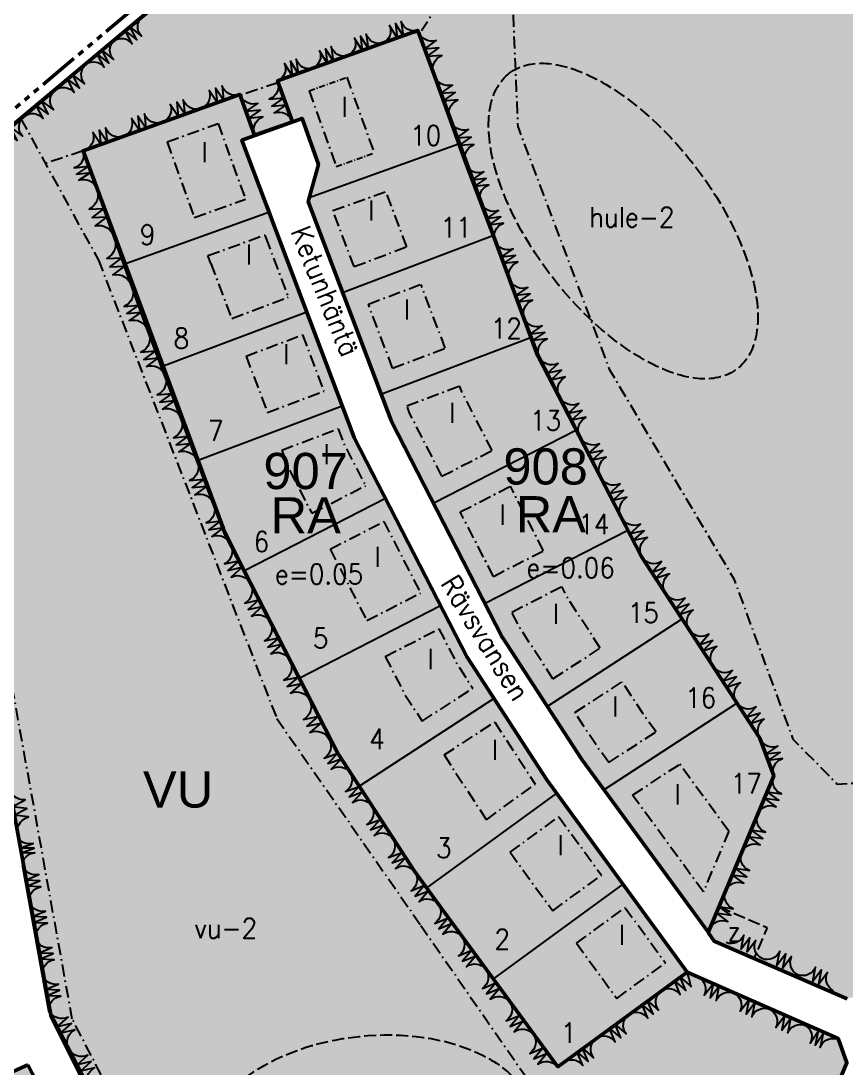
# Model space of a CAD drawing. Header units: metres. Extents: x 25522382 to 25525137, y 6684921 to 6686673.
# Drawn here: x 25523236.3 to 25523441.3, y 6685663.4 to 6685923.8 of the extents above; entities that cross this region are included whole.
import ezdxf
from ezdxf.enums import TextEntityAlignment as Align

# ---------------------------------------------------------------- set-up
doc = ezdxf.new("R2010")
doc.units = ezdxf.units.M
doc.header["$MEASUREMENT"] = 0
for name, pattern in [('AK_KAAVA-ALUE_3M', [20.5, 10, -1.5, 1.5, -1.5, 1.5, -1.5, 1.5, -1.5]), ('AK_OHJEELLINEN_RAJA', [4, 3, -1]), ('AK_RAKENNUSALA', [5.4, 3, -1, 0.4, -1])]:
    doc.linetypes.add(name, pattern=pattern)
doc.layers.add('036_VU', color=7, linetype='Continuous', true_color=0x58a618)
doc.layers.add('040_RA', color=7, linetype='Continuous', true_color=0xfcd450)
for name, color, linetype, lineweight in [('084_Kort_raja', 7, 'Continuous', 50), ('AK_KAAVA-ALUE_3M', 1, 'AK_KAAVA-ALUE_3M', 50), ('AK_KORTTELINRAJA', 250, 'Continuous', 40)]:
    doc.layers.add(name, color=color, linetype=linetype, lineweight=lineweight)
for name, color, linetype in [('093_Kort_numero', 7, 'Continuous'), ('AK_KAAVAMERKINTA', 250, 'Continuous'), ('AK_KADUNNIMI', 250, 'Continuous'), ('AK_KERROSLUKU', 250, 'Continuous'), ('AK_OHJEELLINEN_RAJA', 250, 'AK_OHJEELLINEN_RAJA'), ('AK_OSA-ALUEEN_RAJA', 250, 'AK_RAKENNUSALA'), ('AK_PUISTO', 250, 'Continuous'), ('AK_PYORATIE', 250, 'Continuous'), ('AK_RAKENNUSALA', 250, 'AK_RAKENNUSALA'), ('AK_TEHOKKUUS', 250, 'Continuous'), ('AK_TONTINNUMERO', 250, 'Continuous'), ('AK_TONTINRAJA', 250, 'Continuous'), ('ALUEPLIN_RA', 7, 'Continuous'), ('ALUEPLIN_VU', 7, 'Continuous'), ('täyttöR', 7, 'Continuous'), ('täyttöV', 7, 'Continuous')]:
    doc.layers.add(name, color=color, linetype=linetype)
doc.styles.add('a2000', font='arial.ttf')
doc.styles.add('ROMANS', font='ROMANS.shx', dxfattribs={"width": 0.9})

# ---------------------------------------------------------------- blocks, each defined once
blk = doc.blocks.new('KT')
at = {"color": 0, "linetype": 'Continuous', "style": 'a2000'}
blk.add_attdef('KT', (-0.61, 0.03), '', height=6, dxfattribs=at)
at = {"linetype": 'Continuous', "style": 'a2000', "width": 0.8, "flags": 1}
blk.add_attdef('ALA', (-0.68, -2.92), '', height=3, dxfattribs=at)

msp = doc.modelspace()

# ---------------------------------------------------------------- hatches: boundary and pattern name
at = {"layer": 'täyttöR', "true_color": 0xfcd450}
h = msp.add_hatch(color=41, dxfattribs=at)
h.dxf.hatch_style = 2
h.paths.add_polyline_path([(25523334.87, 6685921.47), (25523300.06, 6685908.94), (25523303.72, 6685898.77), (25523306.08, 6685899.62), (25523310.19, 6685888.19), (25523307.67, 6685878.94), (25523328.36, 6685824.11), (25523355.93, 6685770.39), (25523375.24, 6685740.72), (25523381.11, 6685732.66), (25523407.04, 6685697.14), (25523409.74, 6685703.6), (25523423.34, 6685736.15), (25523419.87, 6685745.5), (25523390.29, 6685790.97), (25523364.3, 6685841.15)])
h = msp.add_hatch(color=41, dxfattribs=at)
h.dxf.hatch_style = 2
h.paths.add_polyline_path([(25523401.82, 6685687.33), (25523385.9, 6685709.14), (25523367, 6685735.04), (25523347.27, 6685765.36), (25523319.2, 6685820.04), (25523299.94, 6685870.91), (25523298.01, 6685876.32), (25523291.17, 6685894.23), (25523294.3, 6685895.43), (25523290.65, 6685905.56), (25523251.72, 6685891.54), (25523256.89, 6685877.17), (25523268.04, 6685846.25), (25523286.9, 6685796.46), (25523314.96, 6685741.78), (25523334.7, 6685711.45), (25523369.52, 6685663.75)])
h = msp.add_hatch(color=41, dxfattribs=at)
h.dxf.hatch_style = 2
h.paths.add_polyline_path([(25523160.07, 6685592.7), (25523148.46, 6685629.64), (25523148.94, 6685661.81), (25523168.32, 6685687.49), (25523226.85, 6685714.09), (25523228.14, 6685706.97), (25523234.69, 6685670.69), (25523259.21, 6685623.37), (25523274.27, 6685610.89), (25523274.39, 6685606.14), (25523265.17, 6685594.15), (25523257.5, 6685592.82), (25523248.32, 6685596.19), (25523221.12, 6685606.65), (25523206.66, 6685618.82), (25523203.83, 6685637.45), (25523203.53, 6685648.57), (25523238.02, 6685664.25), (25523234.69, 6685670.69), (25523234.18, 6685673.49), (25523193.35, 6685654.93), (25523193.85, 6685636.56), (25523197.35, 6685613.6), (25523215.96, 6685597.92), (25523256.74, 6685582.15), (25523242.31, 6685544.85), (25523195.3, 6685563.03)])
at = {"layer": 'täyttöV', "true_color": 0x58a618}
h = msp.add_hatch(color=74, dxfattribs=at)
h.dxf.hatch_style = 2
h.paths.add_polyline_path([(25523287.03, 6686224.32), (25523292.86, 6686231.85), (25523326.86, 6686245.43), (25523365.9, 6686253.54), (25523399.75, 6686250.93), (25523466.83, 6686227.43), (25523510.16, 6686202.98), (25523542.78, 6686190.31), (25523543.13, 6686150), (25523546.7, 6686133.72), (25523544.73, 6686129.46), (25523497.54, 6686097.11), (25523465.85, 6686055.49), (25523462.2, 6685963.2), (25523461.03, 6685868.11), (25523461.29, 6685835.8), (25523463.47, 6685754.78), (25523455.11, 6685694.98), (25523449.67, 6685683.08), (25523441.58, 6685680.66), (25523408.5, 6685695), (25523407.06, 6685697.16), (25523423.33, 6685736.15), (25523419.87, 6685745.5), (25523390.44, 6685790.78), (25523364.76, 6685840.5), (25523334.88, 6685921.47), (25523300.07, 6685908.93), (25523303.72, 6685898.77), (25523294.3, 6685895.43), (25523290.65, 6685905.56), (25523251.72, 6685891.54), (25523286.59, 6685797.54), (25523291.76, 6685787.25), (25523315.29, 6685741.33), (25523334.07, 6685712.41), (25523340.44, 6685703.65), (25523369.7, 6685663.77), (25523401.82, 6685687.33), (25523439.35, 6685670.82), (25523441.53, 6685664.76), (25523428.65, 6685634.41), (25523406.05, 6685611.5), (25523373.01, 6685588.18), (25523346.76, 6685585.23), (25523301.16, 6685601.88), (25523266.61, 6685630.49), (25523243.78, 6685676.19), (25523218.73, 6685813.88), (25523209.5, 6685841.56), (25523189.54, 6685860.62), (25523342.87, 6685989.11), (25523334.47, 6686153.14)])

# ---------------------------------------------------------------- linework, layer by layer
at = {"layer": '084_Kort_raja'}
for points in [[(25523266.61, 6685630.49), (25523243.78, 6685676.19), (25523218.73, 6685813.88), (25523209.5, 6685841.56), (25523189.54, 6685860.62), (25523342.87, 6685989.11)], [(25523441.58, 6685680.66), (25523408.5, 6685695), (25523407.06, 6685697.16), (25523423.33, 6685736.15), (25523419.87, 6685745.5), (25523390.44, 6685790.78), (25523364.76, 6685840.5), (25523334.88, 6685921.47), (25523300.07, 6685908.93), (25523303.72, 6685898.77), (25523294.3, 6685895.43), (25523290.65, 6685905.56), (25523251.72, 6685891.54), (25523286.59, 6685797.54), (25523291.76, 6685787.25), (25523315.29, 6685741.33), (25523334.07, 6685712.41), (25523340.44, 6685703.65), (25523369.7, 6685663.77), (25523401.82, 6685687.33), (25523439.35, 6685670.82), (25523441.53, 6685664.76), (25523428.65, 6685634.41)], [(25523401.82, 6685687.33), (25523366.95, 6685735.16), (25523347.18, 6685765.62), (25523319.05, 6685820.29), (25523291.21, 6685894.21), (25523306.15, 6685899.59), (25523310.2, 6685888.17), (25523307.66, 6685878.94), (25523328.24, 6685824.48), (25523355.96, 6685770.53), (25523375.66, 6685740.22), (25523407.09, 6685697.14)]]:
    msp.add_lwpolyline(points, dxfattribs=at)
msp.add_lwpolyline([(25523238.02, 6685664.25), (25523203.52, 6685648.57), (25523203.82, 6685637.42), (25523206.74, 6685618.68), (25523221.17, 6685606.67), (25523257.52, 6685592.85), (25523265.27, 6685594.1), (25523274.45, 6685606.17), (25523274.32, 6685610.94), (25523259.22, 6685623.38), (25523238.02, 6685664.25)], close=True, dxfattribs=at)
at = {"layer": 'AK_KAAVA-ALUE_3M', "color": 1, "lineweight": 50, "flags": 128}
msp.add_lwpolyline([(25522636.94, 6686088.61), (25522636.95, 6686088.59), (25522641.07, 6686088.28), (25522658.14, 6686087), (25522663.83, 6686078.89), (25522666.58, 6686069.23), (25522667.75, 6686065.54), (25522668.38, 6686063.87), (25522669.12, 6686062.37), (25522670.05, 6686060.94), (25522670.14, 6686060.82), (25522671.25, 6686059.57), (25522672.48, 6686058.53), (25522673.82, 6686057.65), (25522675.49, 6686056.86), (25522677.05, 6686056.37), (25522678.75, 6686056.02), (25522680.55, 6686055.79), (25522686.51, 6686055.31), (25522687.44, 6686055.21), (25522689.56, 6686054.87), (25522691.65, 6686054.42), (25522693.71, 6686053.88), (25522695.76, 6686053.25), (25522703.35, 6686050.51), (25522703.89, 6686050.31), (25522713.38, 6686046.98), (25522715.36, 6686046.18), (25522717.29, 6686045.3), (25522719.2, 6686044.34), (25522721.07, 6686043.27), (25522722.86, 6686042.11), (25522723.21, 6686041.88), (25522724.92, 6686040.58), (25522728.06, 6686037.9), (25522734.01, 6686032.57), (25522742.84, 6686025.04), (25522764.29, 6685999.51), (25522762.38, 6685984.32), (25522755.45, 6685976.62), (25522757.69, 6685971.44), (25522780.34, 6685970.72), (25522823.88, 6685996.15), (25522837.24, 6685959.68), (25522813.68, 6685916.22), (25522827.13, 6685888.58), (25522865.21, 6685867.85), (25522888.62, 6685867.11), (25522919.15, 6685921.7), (25522918.91, 6685963.89), (25522909.18, 6685994.3), (25522879.27, 6686030.73), (25522969.12, 6686038.86), (25522947.51, 6685874.66), (25522952.24, 6685871.59), (25522962.42, 6685864.98), (25522966.88, 6685862.09), (25522985.52, 6685850.7), (25522933.5, 6685803.31), (25523016.21, 6685740.18), (25523090.53, 6685683.47), (25523132.51, 6685726.45), (25523089.39, 6685780.93), (25523144.34, 6685827.01), (25523219.66, 6685889.51), (25523227.3, 6685895.84), (25523339.76, 6685990.44), (25523335.35, 6686077.08), (25523331.52, 6686152.15), (25523270.69, 6686243.42), (25523270.69, 6686243.42), (25523216.41, 6686212.97), (25523146.41, 6686213.38), (25523053.37, 6686300.45), (25523074.74, 6686379.75), (25523167.49, 6686424.35), (25523243.59, 6686471.64), (25523329.97, 6686464.32), (25523477.76, 6686259.28), (25523587.27, 6686292.84), (25523741.62, 6686414), (25523766.49, 6686406.75), (25523819.51, 6686476.37), (25523827.62, 6686487.21), (25523840.11, 6686476.12), (25523884.28, 6686470.35), (25523913.75, 6686465.58), (25523918.73, 6686463.33), (25523964.3, 6686440.94), (25524005.19, 6686431.57), (25524047.24, 6686429.42), (25524097.94, 6686410.76), (25524169.89, 6686383.71), (25524222.43, 6686396.85), (25524245.2, 6686394.31), (25524192.61, 6686261.59), (25524189.86, 6686254.66), (25524166.76, 6686196.36), (25524159.86, 6686178.94), (25524145.8, 6686143.47), (25524137.87, 6686123.46), (25524136.89, 6686120.98), (25524190.74, 6686087.42), (25524131.07, 6685970.54), (25524061.01, 6685974.78), (25523921.24, 6685983.25), (25523823.51, 6685989.17), (25523816.36, 6685989.6), (25523771.07, 6685992.35), (25523761.62, 6685981.04), (25523698.81, 6685905.87), (25523673.08, 6685875.08), (25523554.99, 6685733.75), (25523546.83, 6685447.67), (25523383.83, 6685457.81), (25523164.88, 6685569.68), (25523017.27, 6685579.78), (25523005.7, 6685580.57), (25523047.64, 6685462.29), (25523201.47, 6685371.85), (25523242.29, 6685319.74), (25523106.52, 6685211.95), (25523056.1, 6685283.46), (25523000.36, 6685095.93), (25522784.36, 6685384.61), (25522848.36, 6685460.77), (25522851.09, 6685550.82), (25522854.64, 6685622.42), (25522814.66, 6685668.82), (25522799.07, 6685686.9), (25522792.49, 6685694.53), (25522790.76, 6685696.53), (25522797.72, 6685704.26), (25522803.68, 6685712.3), (25522806.17, 6685718.3), (25522807.44, 6685723.66), (25522806.75, 6685726.03), (25522799.39, 6685732.67), (25522790.44, 6685740.35), (25522782.16, 6685752.45), (25522775.93, 6685770.22), (25522772.59, 6685785.43), (25522770.45, 6685804.33), (25522768.57, 6685825.9), (25522767.88, 6685841.96), (25522767.42, 6685852.53), (25522764.86, 6685863.2), (25522759.65, 6685875.39), (25522758.59, 6685877.98), (25522753.71, 6685889.91), (25522748.23, 6685906.17), (25522740.96, 6685923.27), (25522736.85, 6685930.47), (25522732.87, 6685935.1), (25522726.36, 6685938.58), (25522711.71, 6685941.62), (25522698.5, 6685943.55), (25522687.59, 6685943.12), (25522679.22, 6685939.69), (25522676.93, 6685938.75), (25522672.93, 6685951.43), (25522672.39, 6685953.14), (25522656.3, 6685964.26), (25522647.63, 6685971.58), (25522641.71, 6685979.59), (25522639.02, 6686000.63), (25522640.77, 6686016.62), (25522642.39, 6686027.96), (25522643.3, 6686034.36), (25522643.33, 6686039.2), (25522643.38, 6686049.3), (25522643.28, 6686059.71), (25522641.89, 6686069.02), (25522636.9, 6686088.6), (25522636.95, 6686088.59)], dxfattribs=at)
at = {"layer": 'AK_KORTTELINRAJA'}
for points in [[(25523252.44, 6685913.07), (25523273.17, 6685930.51)], [(25523300.06, 6685908.94), (25523334.87, 6685921.47)], [(25523419.96, 6685745.32), (25523390.57, 6685790.48), (25523364.97, 6685840.37), (25523346.84, 6685888.23), (25523334.87, 6685921.47)], [(25523229.22, 6685893.54), (25523252.44, 6685913.07)], [(25523303.72, 6685898.77), (25523300.06, 6685908.94)], [(25523265.14, 6685854.25), (25523251.72, 6685891.54), (25523290.65, 6685905.56)], [(25523294.3, 6685895.43), (25523290.65, 6685905.56)], [(25523419.96, 6685745.32), (25523423.34, 6685736.15)], [(25523423.34, 6685736.15), (25523407.04, 6685697.14)], [(25523267.79, 6685630.38), (25523243.28, 6685677.67), (25523236.72, 6685713.96)], [(25523401.82, 6685687.33), (25523369.52, 6685663.75)], [(25523238.02, 6685664.25), (25523203.53, 6685648.57), (25523203.83, 6685637.45), (25523206.66, 6685618.82), (25523221.12, 6685606.65), (25523257.36, 6685592.63)]]:
    msp.add_lwpolyline(points, dxfattribs=at)
at = {"layer": 'AK_KORTTELINRAJA', "flags": 128}
for points in [[(25523407.04, 6685697.14), (25523375.24, 6685740.72), (25523355.93, 6685770.39), (25523328.36, 6685824.11), (25523309.32, 6685874.38), (25523307.67, 6685878.94), (25523310.19, 6685888.19), (25523306.08, 6685899.62), (25523303.72, 6685898.77)], [(25523401.82, 6685687.33), (25523367, 6685735.04), (25523347.27, 6685765.36), (25523319.2, 6685820.04), (25523299.94, 6685870.91), (25523298.03, 6685876.33), (25523291.21, 6685894.22), (25523294.3, 6685895.43)], [(25523369.52, 6685663.75), (25523334.7, 6685711.45), (25523314.96, 6685741.78), (25523286.9, 6685796.46), (25523267.63, 6685847.33), (25523264.89, 6685854.94)]]:
    msp.add_lwpolyline(points, dxfattribs=at)
at = {"layer": 'AK_OHJEELLINEN_RAJA'}
msp.add_lwpolyline([(25523294.3, 6685895.43), (25523303.72, 6685898.77)], dxfattribs=at)
at = {"layer": 'AK_OHJEELLINEN_RAJA', "flags": 128}
msp.add_lwpolyline([(25523409.74, 6685703.6), (25523421.72, 6685698.4), (25523418.39, 6685690.74)], dxfattribs=at)
at = {"layer": 'AK_OHJEELLINEN_RAJA', "color": 6}
for points in [[(25523418.39, 6685690.74), (25523408.62, 6685694.99), (25523407.04, 6685697.14)], [(25523414.41, 6685681.57), (25523401.82, 6685687.33)]]:
    msp.add_lwpolyline(points, dxfattribs=at)
at = {"layer": 'AK_OHJEELLINEN_RAJA'}
for centre, major_axis, ratio in [((25523385.94, 6685874.07), (-28.31, 36.75), 0.484434), ((25523473.79, 6685637.08), (18.69, 47.67), 0.525845), ((25523322.88, 6685647.43), (40.42, 4.15), 0.591259)]:
    msp.add_ellipse(centre, major_axis=major_axis, ratio=ratio, dxfattribs=at)
at = {"layer": 'AK_OSA-ALUEEN_RAJA'}
for p, q in [((25523357.27, 6685955.72), (25523335.84, 6685921.35)), ((25523300.15, 6685908.48), (25523290.8, 6685905.33)), ((25523251.72, 6685891.54), (25523242.37, 6685888.4))]:
    msp.add_line(p, q, dxfattribs=at)
at = {"layer": 'AK_OSA-ALUEEN_RAJA', "color": 7, "flags": 128}
msp.add_lwpolyline([(25523379.2, 6686105.67), (25523384.16, 6686028.13), (25523385.15, 6685998.84), (25523376.05, 6685979.93), (25523357.27, 6685955.72), (25523359.73, 6685897.59), (25523382.46, 6685837.24), (25523413.44, 6685785.1), (25523428.1, 6685745.22), (25523436.79, 6685736.45), (25523439.11, 6685734.07), (25523456.41, 6685734.98), (25523462.75, 6685764.53), (25523462.3, 6685799.86), (25523461.19, 6685807.57), (25523460.53, 6685941.67), (25523464.75, 6686069.09), (25523485.65, 6686101.86), (25523505.62, 6686123.49), (25523520.98, 6686145.95), (25523521.52, 6686181.72), (25523502.27, 6686204.64), (25523480.25, 6686220.29), (25523466.37, 6686223.98), (25523417.24, 6686198.27)], dxfattribs=at)
at = {"layer": 'AK_OSA-ALUEEN_RAJA', "color": 7}
msp.add_lwpolyline([(25523236.29, 6685899.49), (25523255.52, 6685864.38), (25523299.86, 6685750.37), (25523335.63, 6685698.94), (25523375.24, 6685641.86), (25523380.8, 6685616.53), (25523369.02, 6685592.64), (25523347.52, 6685590.34), (25523303.29, 6685606.44), (25523271.11, 6685633.01), (25523249.04, 6685675.58), (25523234.3, 6685757.23), (25523223.48, 6685815.61), (25523204.32, 6685872.88)], dxfattribs=at)
at = {"layer": 'AK_PUISTO'}
for points in [[(25523259.35, 6685918.89, -0.407166), (25523263.91, 6685918.14), (25523262.23, 6685921.31), (25523265.06, 6685919.11), (25523263.38, 6685922.28), (25523266.21, 6685920.08, -0.407166), (25523266.26, 6685924.7, -0.407166)], [(25523334.87, 6685921.47, -0.40806), (25523330.79, 6685923.72), (25523331.25, 6685920.17), (25523329.34, 6685923.2), (25523329.8, 6685919.65), (25523327.89, 6685922.68, -0.40806), (25523326.17, 6685918.34, -0.40806)], [(25523338.86, 6685910.39, -0.40779), (25523340.83, 6685915.27), (25523337.2, 6685915.01), (25523340.16, 6685917.12), (25523336.54, 6685916.86), (25523339.5, 6685918.97, -0.40779), (25523334.87, 6685921.47, -0.40779)], [(25523252.44, 6685913.07, -0.407166), (25523256.99, 6685912.33), (25523255.32, 6685915.49), (25523258.15, 6685913.3), (25523256.47, 6685916.46), (25523259.3, 6685914.27, -0.407166), (25523259.35, 6685918.89, -0.407166)], [(25523326.17, 6685918.34, -0.40806), (25523322.08, 6685920.59), (25523322.54, 6685917.04), (25523320.63, 6685920.07), (25523321.09, 6685916.51), (25523319.18, 6685919.55, -0.40806), (25523317.47, 6685915.21, -0.40806)], [(25523317.47, 6685915.21, -0.40806), (25523313.38, 6685917.46), (25523313.84, 6685913.9), (25523311.93, 6685916.94), (25523312.39, 6685913.38), (25523310.48, 6685916.41, -0.40806), (25523308.77, 6685912.08, -0.40806)], [(25523308.77, 6685912.08, -0.40806), (25523304.68, 6685914.33), (25523305.14, 6685910.77), (25523303.23, 6685913.8), (25523303.69, 6685910.25), (25523301.78, 6685913.28, -0.40806), (25523300.06, 6685908.94, -0.40806)], [(25523244.7, 6685906.56, -0.409938), (25523249.53, 6685906.05), (25523247.92, 6685909.27), (25523250.82, 6685907.14), (25523249.21, 6685910.36), (25523252.11, 6685908.22, -0.409938), (25523252.44, 6685913.07, -0.409938)], [(25523300.06, 6685908.94, -0.409824), (25523297.99, 6685904.37), (25523301.59, 6685904.7), (25523298.6, 6685902.67), (25523302.2, 6685903.01), (25523299.21, 6685900.98, -0.409824), (25523303.72, 6685898.77, -0.409824)], [(25523342.85, 6685899.31, -0.40779), (25523344.81, 6685904.19), (25523341.19, 6685903.93), (25523344.15, 6685906.04), (25523340.52, 6685905.78), (25523343.48, 6685907.89, -0.40779), (25523338.86, 6685910.39, -0.40779)], [(25523236.96, 6685900.05, -0.409938), (25523241.79, 6685899.54), (25523240.18, 6685902.76), (25523243.08, 6685900.63), (25523241.47, 6685903.85), (25523244.37, 6685901.71, -0.409938), (25523244.7, 6685906.56, -0.409938)], [(25523290.65, 6685905.56, -0.41002), (25523286.25, 6685907.69), (25523286.64, 6685904.11), (25523284.65, 6685907.11), (25523285.03, 6685903.53), (25523283.04, 6685906.54, -0.41002), (25523281.01, 6685902.09, -0.41002)], [(25523294.3, 6685895.43, -0.405683), (25523296.39, 6685899.96), (25523292.79, 6685899.62), (25523295.78, 6685901.66), (25523292.18, 6685901.32), (25523295.17, 6685903.35, -0.409824), (25523290.65, 6685905.56, -0.409824)], [(25523281.01, 6685902.09, -0.41002), (25523276.61, 6685904.22), (25523276.99, 6685900.64), (25523275, 6685903.64), (25523275.39, 6685900.06), (25523273.4, 6685903.07, -0.41002), (25523271.37, 6685898.62, -0.41002)], [(25523271.37, 6685898.62, -0.41002), (25523266.97, 6685900.75), (25523267.35, 6685897.17), (25523265.36, 6685900.17), (25523265.74, 6685896.59), (25523263.75, 6685899.59, -0.41002), (25523261.72, 6685895.14, -0.41002)], [(25523229.22, 6685893.54, -0.409938), (25523234.05, 6685893.03), (25523232.45, 6685896.25), (25523235.34, 6685894.12), (25523233.74, 6685897.34), (25523236.63, 6685895.2, -0.409938), (25523236.96, 6685900.05, -0.409938)], [(25523346.84, 6685888.23, -0.40779), (25523348.8, 6685893.11), (25523345.18, 6685892.85), (25523348.14, 6685894.96), (25523344.51, 6685894.7), (25523347.47, 6685896.81, -0.40779), (25523342.85, 6685899.31, -0.40779)], [(25523261.72, 6685895.14, -0.41002), (25523257.32, 6685897.28), (25523257.71, 6685893.7), (25523255.72, 6685896.7), (25523256.1, 6685893.12), (25523254.11, 6685896.12, -0.441638), (25523251.71, 6685891.55, -0.41002)], [(25523251.71, 6685891.55, -0.409562), (25523249.53, 6685887.29), (25523253.1, 6685887.7), (25523250.08, 6685885.75), (25523253.65, 6685886.16), (25523250.64, 6685884.21, -0.409562), (25523255.04, 6685882.32, -0.409562)], [(25523350.46, 6685878.66, -0.410014), (25523352.53, 6685883.09), (25523348.95, 6685882.65), (25523351.92, 6685884.69), (25523348.35, 6685884.25), (25523351.32, 6685886.28, -0.410014), (25523346.84, 6685888.23, -0.410014)], [(25523255.04, 6685882.32, -0.402227), (25523253.23, 6685877.02), (25523256.89, 6685877.17), (25523253.97, 6685874.96), (25523257.63, 6685875.11), (25523254.71, 6685872.9, -0.402227), (25523259.48, 6685869.97, -0.402227)], [(25523354.09, 6685869.09, -0.410014), (25523356.15, 6685873.52), (25523352.58, 6685873.08), (25523355.55, 6685875.12), (25523351.97, 6685874.67), (25523354.94, 6685876.71, -0.410014), (25523350.46, 6685878.66, -0.410014)], [(25523259.44, 6685870.09, -0.402227), (25523257.63, 6685864.79), (25523261.29, 6685864.95), (25523258.37, 6685862.73), (25523262.03, 6685862.89), (25523259.11, 6685860.67, -0.402227), (25523263.88, 6685857.74, -0.402227)], [(25523357.71, 6685859.52, -0.410014), (25523359.78, 6685863.95), (25523356.2, 6685863.51), (25523359.17, 6685865.54), (25523355.6, 6685865.1), (25523358.57, 6685867.14, -0.410014), (25523354.09, 6685869.09, -0.410014)], [(25523361.34, 6685849.95, -0.410014), (25523363.4, 6685854.38), (25523359.83, 6685853.93), (25523362.8, 6685855.97), (25523359.23, 6685855.53), (25523362.2, 6685857.57, -0.410014), (25523357.71, 6685859.52, -0.410014)], [(25523263.93, 6685857.62, -0.408883), (25523261.92, 6685852.87), (25523265.53, 6685853.17), (25523262.56, 6685851.09), (25523266.17, 6685851.38), (25523263.2, 6685849.31, -0.408883), (25523267.78, 6685846.93, -0.408883)], [(25523364.97, 6685840.37, -0.410014), (25523367.03, 6685844.8), (25523363.46, 6685844.36), (25523366.43, 6685846.4), (25523362.85, 6685845.96), (25523365.82, 6685847.99, -0.410014), (25523361.34, 6685849.95, -0.410014)], [(25523268.04, 6685846.25, -0.408883), (25523266.11, 6685841.47), (25523269.72, 6685841.82), (25523266.78, 6685839.69), (25523270.39, 6685840.05), (25523267.45, 6685837.92, -0.408883), (25523272.06, 6685835.62, -0.408883)], [(25523370.09, 6685830.39, -0.409209), (25523371.49, 6685835.32), (25523367.95, 6685834.55), (25523370.64, 6685836.98), (25523367.1, 6685836.22), (25523369.79, 6685838.64, -0.409209), (25523364.97, 6685840.37, -0.409209)], [(25523272.06, 6685835.62, -0.408883), (25523270.13, 6685830.83), (25523273.74, 6685831.19), (25523270.81, 6685829.06), (25523274.41, 6685829.42), (25523271.48, 6685827.29, -0.408883), (25523276.09, 6685824.99, -0.408883)], [(25523375.21, 6685820.42, -0.409209), (25523376.62, 6685825.34), (25523373.07, 6685824.57), (25523375.76, 6685827), (25523372.22, 6685826.24), (25523374.91, 6685828.67, -0.409209), (25523370.09, 6685830.39, -0.409209)], [(25523276.09, 6685824.99, -0.408883), (25523274.16, 6685820.2), (25523277.77, 6685820.56), (25523274.83, 6685818.43), (25523278.44, 6685818.78), (25523275.5, 6685816.66, -0.408883), (25523280.12, 6685814.35, -0.408883)], [(25523380.33, 6685810.44, -0.409209), (25523381.74, 6685815.36), (25523378.2, 6685814.59), (25523380.88, 6685817.02), (25523377.34, 6685816.26), (25523380.03, 6685818.69, -0.409209), (25523375.21, 6685820.42, -0.409209)], [(25523280.12, 6685814.35, -0.408883), (25523278.19, 6685809.57), (25523281.8, 6685809.92), (25523278.86, 6685807.8), (25523282.47, 6685808.15), (25523279.53, 6685806.03, -0.408883), (25523284.15, 6685803.72, -0.408883)], [(25523385.45, 6685800.46, -0.409209), (25523386.86, 6685805.38), (25523383.32, 6685804.62), (25523386, 6685807.05), (25523382.46, 6685806.28), (25523385.15, 6685808.71, -0.409209), (25523380.33, 6685810.44, -0.409209)], [(25523284.15, 6685803.72, -0.409692), (25523282.31, 6685799.02), (25523285.89, 6685799.52), (25523283.01, 6685797.33), (25523286.59, 6685797.84), (25523283.71, 6685795.65, -0.409692), (25523288.34, 6685793.64, -0.409692)], [(25523390.57, 6685790.48, -0.409209), (25523391.98, 6685795.4), (25523388.44, 6685794.64), (25523391.13, 6685797.07), (25523387.59, 6685796.3), (25523390.27, 6685798.73, -0.409209), (25523385.45, 6685800.46, -0.409209)], [(25523288.35, 6685793.64, -0.409692), (25523286.9, 6685788.8), (25523290.42, 6685789.59), (25523287.73, 6685787.18), (25523291.26, 6685787.97), (25523288.56, 6685785.56, -0.409692), (25523293.33, 6685783.92, -0.409692)], [(25523396.45, 6685781.45, -0.409861), (25523397.42, 6685786.37), (25523394, 6685785.21), (25523396.45, 6685787.87), (25523393.02, 6685786.72), (25523395.47, 6685789.38, -0.409861), (25523390.57, 6685790.48, -0.409861)], [(25523293.33, 6685783.92, -0.409692), (25523291.88, 6685779.08), (25523295.41, 6685779.87), (25523292.71, 6685777.46), (25523296.24, 6685778.25), (25523293.55, 6685775.84, -0.409692), (25523298.32, 6685774.2, -0.409692)], [(25523402.33, 6685772.41, -0.409861), (25523403.3, 6685777.33), (25523399.88, 6685776.18), (25523402.32, 6685778.84), (25523398.9, 6685777.68), (25523401.34, 6685780.34, -0.409861), (25523396.45, 6685781.45, -0.409861)], [(25523298.32, 6685774.2, -0.414154), (25523296.79, 6685769.72), (25523300.33, 6685770.46), (25523297.6, 6685768.09), (25523301.14, 6685768.83), (25523298.41, 6685766.46, -0.409692), (25523303.16, 6685764.75, -0.409692)], [(25523408.21, 6685763.38, -0.409861), (25523409.18, 6685768.3), (25523405.76, 6685767.15), (25523408.2, 6685769.81), (25523404.78, 6685768.65), (25523407.22, 6685771.31, -0.409861), (25523402.33, 6685772.41, -0.409861)], [(25523303.16, 6685764.75, -0.409692), (25523301.64, 6685759.93), (25523305.18, 6685760.67), (25523302.45, 6685758.3), (25523305.99, 6685759.04), (25523303.26, 6685756.67, -0.409692), (25523308.01, 6685754.96, -0.409692)], [(25523414.08, 6685754.35, -0.409861), (25523415.06, 6685759.27), (25523411.64, 6685758.11), (25523414.08, 6685760.77), (25523410.66, 6685759.62), (25523413.1, 6685762.28, -0.409861), (25523408.21, 6685763.38, -0.409861)], [(25523308.01, 6685754.96, -0.409692), (25523306.49, 6685750.15), (25523310.03, 6685750.88), (25523307.3, 6685748.51), (25523310.84, 6685749.25), (25523308.1, 6685746.88, -0.409692), (25523312.86, 6685745.17, -0.409692)], [(25523419.96, 6685745.32, -0.409861), (25523420.94, 6685750.24), (25523417.51, 6685749.08), (25523419.96, 6685751.74), (25523416.53, 6685750.59), (25523418.98, 6685753.25, -0.409861), (25523414.08, 6685754.35, -0.409861)], [(25523312.86, 6685745.17, -0.409521), (25523311.64, 6685740.55), (25523315.03, 6685741.72), (25523312.51, 6685739.17), (25523315.9, 6685740.34), (25523313.38, 6685737.79, -0.409521), (25523318.08, 6685736.89, -0.409521)], [(25523423.34, 6685736.15, -0.409486), (25523425.5, 6685740.41), (25523421.93, 6685739.97), (25523424.93, 6685741.94), (25523421.37, 6685741.5), (25523424.37, 6685743.47, -0.409486), (25523419.96, 6685745.32, -0.409486)], [(25523318.08, 6685736.89, -0.409521), (25523316.92, 6685732.25), (25523320.3, 6685733.47), (25523317.81, 6685730.88), (25523321.19, 6685732.11), (25523318.7, 6685729.51, -0.409521), (25523323.42, 6685728.69, -0.409521)], [(25523235.44, 6685721.08, -0.40364), (25523238.12, 6685725.91), (25523234.49, 6685726.34), (25523237.74, 6685728.01), (25523234.11, 6685728.44), (25523237.36, 6685730.12, -0.40364), (25523233.16, 6685733.71, -0.40364)], [(25523419.36, 6685726.62, -0.410042), (25523423.91, 6685728.45), (25523421.01, 6685730.59), (25523424.57, 6685730.03), (25523421.68, 6685732.18), (25523425.24, 6685731.62, -0.410042), (25523423.34, 6685736.15, -0.410042)], [(25523323.42, 6685728.69, -0.409521), (25523322.26, 6685724.04), (25523325.64, 6685725.27), (25523323.15, 6685722.68), (25523326.53, 6685723.9), (25523324.04, 6685721.31, -0.409521), (25523328.76, 6685720.48, -0.409521)], [(25523415.38, 6685717.09, -0.410042), (25523419.93, 6685718.92), (25523417.03, 6685721.06), (25523420.6, 6685720.51), (25523417.7, 6685722.65), (25523421.26, 6685722.1, -0.410042), (25523419.36, 6685726.62, -0.410042)], [(25523236.72, 6685713.96, -0.391439), (25523239.74, 6685716.95), (25523236.19, 6685716.92), (25523239.53, 6685718.14), (25523235.97, 6685718.11), (25523239.31, 6685719.33, -0.391439), (25523235.44, 6685721.08, -0.391439)], [(25523328.76, 6685720.48, -0.409521), (25523327.6, 6685715.84), (25523330.98, 6685717.06), (25523328.49, 6685714.47), (25523331.87, 6685715.7), (25523329.38, 6685713.1, -0.409521), (25523334.1, 6685712.28, -0.409521)], [(25523411.4, 6685707.57, -0.410042), (25523415.95, 6685709.39), (25523413.05, 6685711.54), (25523416.62, 6685710.98), (25523413.72, 6685713.12), (25523417.28, 6685712.57, -0.410042), (25523415.38, 6685717.09, -0.410042)], [(25523238.36, 6685704.89, -0.40794), (25523241.26, 6685708.53), (25523237.68, 6685708.66), (25523240.99, 6685710.04), (25523237.41, 6685710.18), (25523240.71, 6685711.55, -0.40794), (25523236.72, 6685713.96, -0.40794)], [(25523334.1, 6685712.28, -0.409843), (25523333.24, 6685707.52), (25523336.55, 6685708.91), (25523334.22, 6685706.17), (25523337.54, 6685707.56), (25523335.2, 6685704.82, -0.409843), (25523340, 6685704.19, -0.409843)], [(25523407.42, 6685698.04, -0.410042), (25523411.97, 6685699.87), (25523409.08, 6685702.01), (25523412.64, 6685701.45), (25523409.74, 6685703.6), (25523413.3, 6685703.04, -0.410042), (25523411.4, 6685707.57, -0.410042)], [(25523240, 6685695.82, -0.40794), (25523242.9, 6685699.46), (25523239.32, 6685699.59), (25523242.63, 6685700.97), (25523239.04, 6685701.11), (25523242.35, 6685702.48, -0.40794), (25523238.36, 6685704.89, -0.40794)], [(25523340, 6685704.19, -0.409843), (25523339.14, 6685699.43), (25523342.46, 6685700.82), (25523340.12, 6685698.08), (25523343.44, 6685699.47), (25523341.11, 6685696.74, -0.409843), (25523345.9, 6685696.1, -0.409843)], [(25523241.64, 6685686.74, -0.40794), (25523244.54, 6685690.39), (25523240.96, 6685690.52), (25523244.26, 6685691.9), (25523240.68, 6685692.04), (25523243.99, 6685693.41, -0.40794), (25523240, 6685695.82, -0.40794)], [(25523345.9, 6685696.1, -0.409843), (25523345.04, 6685691.34), (25523348.36, 6685692.73), (25523346.03, 6685690), (25523349.35, 6685691.39), (25523347.01, 6685688.65, -0.409843), (25523351.81, 6685688.02, -0.409843)], [(25523420.43, 6685690.66, -0.409439), (25523418.9, 6685695.18), (25523416.73, 6685692.32), (25523417.42, 6685695.84), (25523415.25, 6685692.98), (25523415.94, 6685696.51, -0.409439), (25523411.54, 6685694.65, -0.409439)], [(25523429.32, 6685686.67, -0.409439), (25523427.79, 6685691.19), (25523425.62, 6685688.33), (25523426.31, 6685691.85), (25523424.14, 6685688.99), (25523424.83, 6685692.52, -0.409439), (25523420.43, 6685690.66, -0.409439)], [(25523243.28, 6685677.67, -0.40794), (25523246.17, 6685681.32), (25523242.59, 6685681.45), (25523245.9, 6685682.83), (25523242.32, 6685682.97), (25523245.63, 6685684.34, -0.40794), (25523241.64, 6685686.74, -0.40794)], [(25523351.81, 6685688.02, -0.409843), (25523350.95, 6685683.26), (25523354.27, 6685684.65), (25523351.93, 6685681.91), (25523355.25, 6685683.3), (25523352.91, 6685680.56, -0.409843), (25523357.71, 6685679.93, -0.409843)], [(25523395.36, 6685682.62, -0.409828), (25523400.12, 6685681.76), (25523398.73, 6685685.07), (25523401.46, 6685682.74), (25523400.07, 6685686.06), (25523402.81, 6685683.72, 0.013353), (25523401.82, 6685687.33, -0.409828)], [(25523438.21, 6685682.68, -0.409439), (25523436.68, 6685687.2), (25523434.51, 6685684.34), (25523435.2, 6685687.86), (25523433.03, 6685685), (25523433.72, 6685688.53, -0.409439), (25523429.32, 6685686.67, -0.409439)], [(25523404.56, 6685686.09, -0.409439), (25523406.08, 6685681.56), (25523408.26, 6685684.42), (25523407.56, 6685680.9), (25523409.74, 6685683.75), (25523409.04, 6685680.23, -0.409439), (25523413.44, 6685682.08, -0.409439)], [(25523387.28, 6685676.72, -0.409828), (25523392.04, 6685675.86), (25523390.65, 6685679.18), (25523393.39, 6685676.84), (25523392, 6685680.16), (25523394.73, 6685677.83, -0.409828), (25523395.36, 6685682.62, -0.409828)], [(25523413.44, 6685682.08, -0.409439), (25523414.97, 6685677.56), (25523417.14, 6685680.42), (25523416.45, 6685676.89), (25523418.62, 6685679.75), (25523417.93, 6685676.22, -0.409439), (25523422.33, 6685678.08, -0.409439)], [(25523357.71, 6685679.93, -0.409843), (25523356.85, 6685675.17), (25523360.17, 6685676.56), (25523357.83, 6685673.82), (25523361.15, 6685675.21), (25523358.82, 6685672.47, -0.409843), (25523363.61, 6685671.84, -0.409843)], [(25523248.18, 6685668.22, -0.409961), (25523249.65, 6685672.98), (25523246.14, 6685672.16), (25523248.83, 6685674.56), (25523245.32, 6685673.73), (25523248.02, 6685676.13, -0.409961), (25523243.28, 6685677.67, -0.409961)], [(25523379.21, 6685670.83, -0.409828), (25523383.96, 6685669.97), (25523382.57, 6685673.28), (25523385.31, 6685670.95), (25523383.92, 6685674.27), (25523386.66, 6685671.93, -0.409828), (25523387.28, 6685676.72, -0.409828)], [(25523422.33, 6685678.08, -0.409439), (25523423.85, 6685673.55), (25523426.03, 6685676.41), (25523425.33, 6685672.89), (25523427.51, 6685675.74), (25523426.81, 6685672.22, -0.409439), (25523431.21, 6685674.07, -0.409439)], [(25523431.3, 6685673.96, -0.401347), (25523432.37, 6685669.66), (25523434.4, 6685672.6), (25523433.61, 6685669.12), (25523435.64, 6685672.05), (25523434.86, 6685668.58, -0.401347), (25523438.74, 6685670.69, -0.401347)], [(25523363.61, 6685671.84, -0.409843), (25523362.75, 6685667.08), (25523366.07, 6685668.47), (25523363.74, 6685665.73), (25523367.06, 6685667.12), (25523364.72, 6685664.38, -0.409843), (25523369.52, 6685663.75, -0.409843)], [(25523371.13, 6685664.93, -0.409828), (25523375.89, 6685664.07), (25523374.5, 6685667.39), (25523377.23, 6685665.05), (25523375.84, 6685668.37), (25523378.58, 6685666.03, -0.409828), (25523379.21, 6685670.83, -0.409828)], [(25523253.08, 6685658.76, -0.409961), (25523254.56, 6685663.52), (25523251.04, 6685662.7), (25523253.74, 6685665.1), (25523250.22, 6685664.27), (25523252.92, 6685666.67, -0.409961), (25523248.18, 6685668.22, -0.409961)]]:
    msp.add_lwpolyline(points, format="xyb", dxfattribs=at)
at = {"layer": 'AK_PYORATIE'}
msp.add_line((25523329.75, 6685919.91), (25523334.62, 6685921.03), dxfattribs=at)
at = {"layer": 'AK_RAKENNUSALA', "ltscale": 0.5, "flags": 128}
for points in [[(25523307.87, 6685906.44), (25523317.28, 6685909.83)], [(25523314.64, 6685887.62), (25523324.05, 6685891.01)]]:
    msp.add_lwpolyline(points, dxfattribs=at)
at = {"layer": 'AK_RAKENNUSALA'}
for points in [[(25523317.28, 6685909.83), (25523324.05, 6685891.01)], [(25523282.76, 6685865.52), (25523296.86, 6685870.6)], [(25523296.86, 6685870.6), (25523297.12, 6685869.87), (25523302.7, 6685855.15)], [(25523288.67, 6685849.84), (25523302.7, 6685855.15)], [(25523292.21, 6685840.49), (25523306.24, 6685845.8)], [(25523306.24, 6685845.8), (25523311.55, 6685831.77)], [(25523292.21, 6685840.49), (25523297.53, 6685826.46)], [(25523297.53, 6685826.46), (25523311.55, 6685831.77)], [(25523301.07, 6685817.11), (25523315.1, 6685822.42)], [(25523326.45, 6685799.35), (25523335.58, 6685781.56)], [(25523322.24, 6685774.71), (25523335.58, 6685781.56)], [(25523357.81, 6685717.1), (25523369.92, 6685725.95)], [(25523369.92, 6685725.95), (25523380.53, 6685711.41)], [(25523357.81, 6685717.1), (25523368.42, 6685702.57)], [(25523368.42, 6685702.57), (25523380.53, 6685711.41)], [(25523374.31, 6685694.49), (25523386.43, 6685703.33)], [(25523386.43, 6685703.33), (25523396.45, 6685689.6)]]:
    msp.add_lwpolyline(points, dxfattribs=at)
at = {"layer": 'AK_RAKENNUSALA', "flags": 128}
for points in [[(25523307.87, 6685906.44), (25523314.64, 6685887.62)], [(25523272.59, 6685893.74), (25523285.29, 6685898.31)], [(25523285.29, 6685898.31), (25523292.06, 6685879.5)], [(25523272.59, 6685893.74), (25523279.36, 6685874.93)], [(25523279.36, 6685874.93), (25523292.06, 6685879.5)], [(25523313.8, 6685876.69), (25523326.96, 6685881.43)], [(25523332.16, 6685867.7), (25523326.96, 6685881.43)], [(25523319.07, 6685862.74), (25523314.01, 6685876.11), (25523313.8, 6685876.69)], [(25523319.07, 6685862.74), (25523332.16, 6685867.7)], [(25523283.49, 6685863.51), (25523282.76, 6685865.52)], [(25523283.49, 6685863.51), (25523288.67, 6685849.84)], [(25523322.61, 6685853.39), (25523335.7, 6685858.34)], [(25523341.73, 6685842.44), (25523335.7, 6685858.34)], [(25523328.64, 6685837.49), (25523322.61, 6685853.39)], [(25523328.64, 6685837.49), (25523341.73, 6685842.44)], [(25523332.18, 6685828.14), (25523345.27, 6685833.09)], [(25523353.35, 6685817.02), (25523345.75, 6685831.83), (25523345.27, 6685833.09)], [(25523340.89, 6685810.63), (25523332.93, 6685826.14), (25523332.18, 6685828.14)], [(25523315.1, 6685822.42), (25523316.46, 6685818.82), (25523321.89, 6685808.25)], [(25523301.07, 6685817.11), (25523302.73, 6685812.72), (25523308.54, 6685801.4)], [(25523340.89, 6685810.63), (25523353.35, 6685817.02)], [(25523308.54, 6685801.4), (25523321.89, 6685808.25)], [(25523345.46, 6685801.73), (25523357.91, 6685808.12)], [(25523366.13, 6685792.11), (25523357.91, 6685808.12)], [(25523353.68, 6685785.72), (25523345.46, 6685801.73)], [(25523313.11, 6685792.5), (25523326.45, 6685799.35)], [(25523313.11, 6685792.5), (25523322.24, 6685774.71)], [(25523353.68, 6685785.72), (25523366.13, 6685792.11)], [(25523358.24, 6685776.82), (25523370.7, 6685783.22)], [(25523380.23, 6685767.88), (25523372.38, 6685779.93), (25523370.7, 6685783.22)], [(25523368.49, 6685760.24), (25523360.26, 6685772.9), (25523358.24, 6685776.82)], [(25523326.81, 6685765.81), (25523340.15, 6685772.66)], [(25523340.15, 6685772.66), (25523344.67, 6685763.86), (25523348.56, 6685757.88)], [(25523368.49, 6685760.24), (25523380.23, 6685767.88)], [(25523326.81, 6685765.81), (25523331.68, 6685756.32), (25523335.99, 6685749.7)], [(25523335.99, 6685749.7), (25523348.56, 6685757.88)], [(25523373.95, 6685751.86), (25523385.68, 6685759.5)], [(25523394.11, 6685747.08), (25523390.88, 6685751.5), (25523385.68, 6685759.5)], [(25523382.36, 6685739.44), (25523379.35, 6685743.55), (25523373.95, 6685751.86)], [(25523341.44, 6685741.32), (25523354.01, 6685749.5)], [(25523354.01, 6685749.5), (25523364.06, 6685734.05)], [(25523382.36, 6685739.44), (25523394.11, 6685747.08)], [(25523341.44, 6685741.32), (25523351.93, 6685725.2)], [(25523388.26, 6685731.35), (25523400.01, 6685739)], [(25523412.16, 6685722.36), (25523400.01, 6685739)], [(25523351.93, 6685725.2), (25523364.06, 6685734.05)], [(25523405.85, 6685707.26), (25523388.26, 6685731.35)], [(25523412.16, 6685722.36), (25523405.85, 6685707.26)], [(25523374.31, 6685694.49), (25523384.34, 6685680.76)], [(25523384.34, 6685680.76), (25523396.45, 6685689.6)]]:
    msp.add_lwpolyline(points, dxfattribs=at)
at = {"layer": 'AK_TONTINRAJA'}
for points in [[(25523307.93, 6685879.9), (25523345.03, 6685893.25)], [(25523261.88, 6685863.32), (25523298.02, 6685876.33)], [(25523316.17, 6685856.29), (25523353.57, 6685870.46)], [(25523271.21, 6685837.88), (25523307.28, 6685851.54)], [(25523325.73, 6685831.04), (25523363.13, 6685845.21)], [(25523280.07, 6685814.5), (25523316.13, 6685828.16)], [(25523338.73, 6685803.9), (25523374.31, 6685822.16)], [(25523291.69, 6685787.13), (25523326.84, 6685805.17)], [(25523351.51, 6685778.99), (25523387.1, 6685797.25)], [(25523305.39, 6685760.44), (25523340.54, 6685778.48)], [(25523367.03, 6685753.32), (25523400.56, 6685775.14)], [(25523320.32, 6685733.54), (25523353.8, 6685755.33)], [(25523381.11, 6685732.66), (25523414.19, 6685754.19)], [(25523337.09, 6685708.17), (25523369.4, 6685731.75)], [(25523353.6, 6685685.56), (25523385.9, 6685709.14)]]:
    msp.add_lwpolyline(points, dxfattribs=at)
at = {"layer": 'ALUEPLIN_RA'}
msp.add_lwpolyline([(25523314.96, 6685741.78), (25523286.9, 6685796.46), (25523268.04, 6685846.25), (25523256.89, 6685877.17), (25523251.72, 6685891.54), (25523290.65, 6685905.56), (25523294.3, 6685895.43), (25523303.72, 6685898.77), (25523300.06, 6685908.94), (25523334.87, 6685921.47), (25523346.84, 6685888.23), (25523364.97, 6685840.37), (25523390.57, 6685790.48), (25523419.96, 6685745.32), (25523423.34, 6685736.15), (25523407.04, 6685697.14), (25523381.11, 6685732.66), (25523375.24, 6685740.72), (25523355.93, 6685770.39), (25523328.36, 6685824.11), (25523307.67, 6685878.94), (25523310.19, 6685888.19), (25523306.08, 6685899.62), (25523294.3, 6685895.43), (25523291.21, 6685894.22), (25523298.03, 6685876.33), (25523299.94, 6685870.91), (25523319.2, 6685820.04), (25523347.27, 6685765.36), (25523367, 6685735.04), (25523385.9, 6685709.14), (25523401.82, 6685687.33), (25523369.52, 6685663.75), (25523334.7, 6685711.45)], close=True, dxfattribs=at)
at = {"layer": 'ALUEPLIN_VU'}
for points in [[(25523215.04, 6685778.86), (25523208.92, 6685811.84), (25523201.03, 6685835.44), (25523189, 6685847.18), (25523181.8, 6685854.2), (25523203.27, 6685872.01), (25523221.58, 6685887.2), (25523229.22, 6685893.54), (25523252.44, 6685913.07), (25523273.17, 6685930.51), (25523283.49, 6685939.19), (25523342.83, 6685989.11), (25523338.35, 6686077.23), (25523334.48, 6686153.13), (25523308.03, 6686192.8), (25523271.65, 6686247.39)], [(25523335.03, 6685921.66), (25523334.87, 6685921.47), (25523300.06, 6685908.94), (25523303.72, 6685898.77), (25523306.08, 6685899.62), (25523310.19, 6685888.19), (25523307.67, 6685878.94), (25523328.36, 6685824.11), (25523355.93, 6685770.39), (25523375.24, 6685740.72), (25523381.11, 6685732.66), (25523407.04, 6685697.14), (25523409.74, 6685703.6), (25523423.34, 6685736.15), (25523419.87, 6685745.5), (25523390.29, 6685790.97), (25523364.3, 6685841.15), (25523334.87, 6685921.47)], [(25523274.33, 6685610.9), (25523259.2, 6685623.39), (25523238.01, 6685664.27)]]:
    msp.add_lwpolyline(points, dxfattribs=at)
msp.add_lwpolyline([(25523401.82, 6685687.33), (25523385.9, 6685709.14), (25523367, 6685735.04), (25523347.27, 6685765.36), (25523319.2, 6685820.04), (25523299.94, 6685870.91), (25523298.01, 6685876.32), (25523291.17, 6685894.23), (25523294.3, 6685895.43), (25523290.65, 6685905.56), (25523251.72, 6685891.54), (25523256.89, 6685877.17), (25523268.04, 6685846.25), (25523286.9, 6685796.46), (25523314.96, 6685741.78), (25523334.7, 6685711.45), (25523369.52, 6685663.75)], close=True, dxfattribs=at)

# ---------------------------------------------------------------- block references
at = {"layer": '036_VU', "color": 7, "xscale": 1.5, "yscale": 1.5, "zscale": 1.5}
msp.add_blockref('KT', (25523267.52, 6685728.17), dxfattribs=at).add_auto_attribs({'KT': 'VU'})
at = {"layer": '040_RA', "color": 7, "xscale": 1.5, "yscale": 1.5, "zscale": 1.5}
for p in [(25523299.23, 6685796.36), (25523360.15, 6685796.62)]:
    msp.add_blockref('KT', p, dxfattribs=at).add_auto_attribs({'KT': 'RA'})

# ---------------------------------------------------------------- texts
at = {"layer": '093_Kort_numero', "style": 'a2000'}
for s, p in [('908', (25523356.17, 6685808.56)), ('907', (25523296.53, 6685807.43))]:
    msp.add_text(s, height=9, dxfattribs=at).set_placement(p)
at = {"layer": 'AK_KAAVAMERKINTA', "style": 'ROMANS', "width": 0.9}
for s, p in [('hule-2', (25523377.47, 6685872.56)), ('vu-2', (25523279.36, 6685695.73)), ('z', (25523411.82, 6685694.98, -32))]:
    msp.add_text(s, height=5, dxfattribs=at).set_placement(p)
at = {"layer": 'AK_KADUNNIMI', "style": 'ROMANS', "width": 0.9}
for s, rotation, p in [('Ketunhäntä', 292.1124, (25523303.22, 6685871.49)), ('Rävsvansen', 301.6569, (25523340.41, 6685783.93))]:
    msp.add_text(s, height=5, rotation=rotation, dxfattribs=at).set_placement(p)
at = {"layer": 'AK_KERROSLUKU', "style": 'ROMANS', "width": 0.9}
for p in [(25523316.72, 6685900), (25523281.9, 6685888.7), (25523323.32, 6685874.21), (25523292.92, 6685863.28), (25523332.13, 6685849.6), (25523302.17, 6685838.5), (25523343.44, 6685823.88), (25523312.22, 6685813.61), (25523355.96, 6685798.57), (25523324.91, 6685788.1), (25523369.17, 6685773.88), (25523338.05, 6685762.68), (25523383.98, 6685750.87), (25523354.02, 6685740.08), (25523399.46, 6685729.01), (25523370.38, 6685716.36), (25523385.63, 6685694.1)]:
    msp.add_text('I', height=5, dxfattribs=at).set_placement(p, align=Align.CENTER)
at = {"layer": 'AK_TEHOKKUUS', "style": 'ROMANS', "width": 0.9}
for s, p in [('e=0.05', (25523310.33, 6685783.79)), ('e=0.06', (25523372.86, 6685785.35))]:
    msp.add_text(s, height=5, dxfattribs=at).set_placement(p, align=Align.CENTER)
at = {"layer": 'AK_TONTINNUMERO', "style": 'ROMANS', "width": 0.9}
for s, p in [('10', (25523333, 6685892.87)), ('11', (25523340.56, 6685869.99)), ('9', (25523265.8, 6685868.2)), ('12', (25523353.04, 6685844.89)), ('8', (25523274.21, 6685842.42)), ('13', (25523362.8, 6685822)), ('7', (25523282.75, 6685819.44)), ('14', (25523374.81, 6685796.2)), ('6', (25523294.11, 6685791.87)), ('15', (25523387.08, 6685774.17)), ('5', (25523308.81, 6685767.86)), ('16', (25523401.33, 6685753.04)), ('4', (25523322.84, 6685742.78)), ('17', (25523412.65, 6685731.71)), ('3', (25523339.45, 6685715.69)), ('2', (25523353.96, 6685692.99)), ('1', (25523370.43, 6685669.71))]:
    msp.add_text(s, height=5, dxfattribs=at).set_placement(p)

doc.saveas('drawing.dxf')
